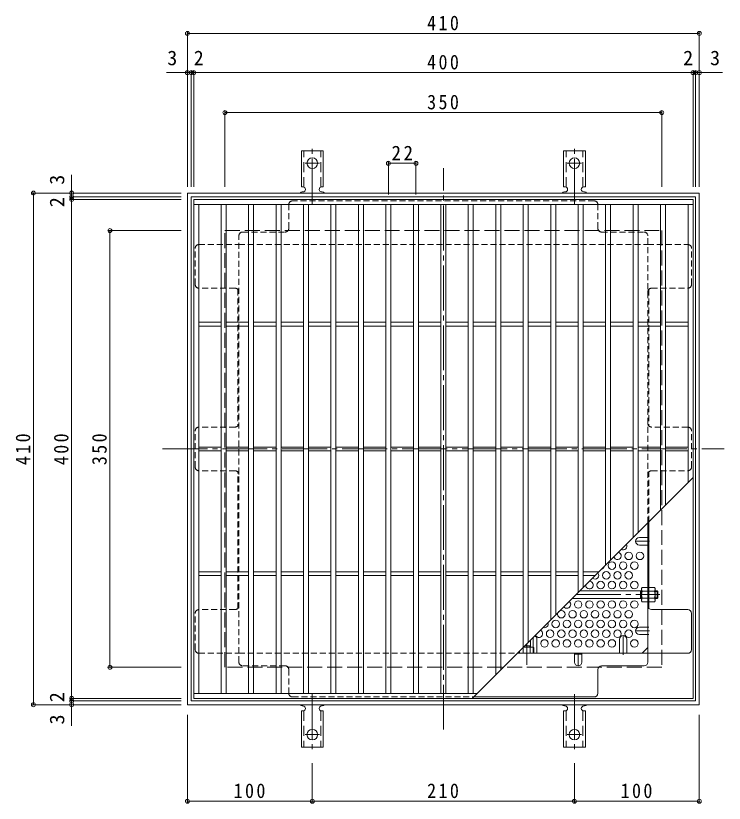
# Model space of a CAD drawing. Units: millimetres at full size, sheet at 1:4; details may follow other scales. Extents: x -764 to 1063, y -779 to 732.
# Drawn here: x -752 to -184, y 76 to 707 of the extents above; entities that cross this region are included whole.
import ezdxf
from ezdxf.enums import TextEntityAlignment as Align

# ---------------------------------------------------------------- set-up
doc = ezdxf.new("R2010")
doc.units = ezdxf.units.MM
doc.header["$LTSCALE"] = 4
doc.header["$PDMODE"] = 32
doc.header["$PDSIZE"] = 3.2
for name, pattern in [('CHAIN1', [8, 5, -1, 1, -1]), ('CHAIN2', [12, 9, -1, 1, -1]), ('DASHED1', [1.8, 1.2, -0.6]), ('DASHED2', [3, 2, -1]), ('DASHED3', [4, 3, -1])]:
    doc.linetypes.add(name, pattern=pattern)
for name, color, linetype, lineweight in [('A-1_躯体', 3, 'Continuous', 9), ('A-2_仕上', 3, 'Continuous', 9), ('A-4_その他', 7, 'Continuous', 9), ('A-6_寸法', 2, 'Continuous', 9), ('A-7_ハッチ', 2, 'Continuous', 9), ('A-8_記号', 2, 'Continuous', 9), ('A-9_ｸｳﾁｮｳｷ', 2, 'Continuous', 9), ('A-A_ﾊｯﾁ-ﾜｸ', 3, 'Continuous', 9)]:
    doc.layers.add(name, color=color, linetype=linetype, lineweight=lineweight)
doc.styles.add('ＭＳ ゴシック', font='')
doc.styles.get('ＭＳ ゴシック').set_extended_font_data('MS Gothic')

msp = doc.modelspace()

# ---------------------------------------------------------------- linework, layer by layer
at = {"layer": 'A-1_躯体'}
for p, q in [((-250.22, 240.045), (-305.824, 240.045)), ((-250.22, 246.045), (-299.824, 246.045)), ((-251.22, 240.045), (-251.22, 246.045)), ((-251.22, 245.545), (-250.22, 245.545)), ((-251.22, 240.545), (-250.22, 240.545)), ((-237.72, 246.045), (-239.42, 246.045)), ((-239.42, 245.545), (-237.22, 245.545)), ((-239.42, 240.545), (-237.22, 240.545)), ((-237.72, 240.045), (-239.42, 240.045)), ((-237.72, 240.045), (-237.72, 246.045)), ((-237.72, 246.045), (-237.22, 245.545)), ((-237.72, 240.045), (-237.22, 240.545)), ((-237.22, 240.545), (-237.22, 245.545)), ((-343.824, 202.045), (-339.22, 202.045)), ((-339.72, 202.045), (-339.72, 201.045)), ((-339.22, 206.649), (-339.22, 201.045))]:
    msp.add_line(p, q, dxfattribs=at)
at = {"layer": 'A-1_躯体', "linetype": 'CHAIN2'}
for p, q in [((-302.824, 243.045), (-235.743, 243.045)), ((-342.22, 203.649), (-342.22, 186.813))]:
    msp.add_line(p, q, dxfattribs=at)
at = {"layer": 'A-1_躯体', "color": 2}
for points in [[(-614.02, 154.849), (-614.02, 564.849), (-204.02, 564.849), (-204.02, 154.849)], [(-611.021, 157.849), (-611.021, 561.849), (-207.02, 561.849), (-207.02, 157.849)]]:
    msp.add_lwpolyline(points, close=True, dxfattribs=at)
at = {"layer": 'A-1_躯体', "color": 2, "linetype": 'DASHED3'}
msp.add_lwpolyline([(-584.02, 184.849), (-584.02, 534.849), (-234.02, 534.849), (-234.02, 184.849)], close=True, dxfattribs=at)
at = {"layer": 'A-2_仕上'}
for p, q in [((-609.02, 555.849), (-209.02, 555.849)), ((-605.02, 163.849), (-605.02, 555.849)), ((-587.02, 163.849), (-587.02, 555.849)), ((-583.02, 163.849), (-583.02, 555.849)), ((-565.02, 163.849), (-565.02, 555.849)), ((-561.02, 163.849), (-561.02, 555.849)), ((-543.02, 163.849), (-543.02, 555.849)), ((-539.02, 163.849), (-539.02, 555.849)), ((-521.02, 163.849), (-521.02, 555.849)), ((-517.02, 163.849), (-517.02, 555.849)), ((-499.02, 163.849), (-499.02, 555.849)), ((-495.02, 163.849), (-495.02, 555.849)), ((-477.02, 163.849), (-477.02, 555.849)), ((-473.02, 163.849), (-473.02, 555.849)), ((-455.02, 163.849), (-455.02, 555.849)), ((-451.02, 163.849), (-451.02, 555.849)), ((-433.02, 163.849), (-433.02, 555.849)), ((-429.02, 163.849), (-429.02, 555.849)), ((-411.02, 163.849), (-411.02, 555.849)), ((-407.02, 163.849), (-407.02, 555.849)), ((-389.02, 163.849), (-389.02, 555.849)), ((-385.02, 163.849), (-385.02, 555.849)), ((-367.02, 178.849), (-367.02, 555.849)), ((-363.02, 182.849), (-363.02, 555.849)), ((-345.02, 200.849), (-345.02, 555.849)), ((-341.02, 204.849), (-341.02, 555.849)), ((-323.02, 222.849), (-323.02, 555.849)), ((-319.02, 226.849), (-319.02, 555.849)), ((-301.02, 244.849), (-301.02, 555.849)), ((-297.02, 248.849), (-297.02, 555.849)), ((-279.02, 266.849), (-279.02, 555.849)), ((-275.02, 270.849), (-275.02, 555.849)), ((-257.02, 288.849), (-257.02, 555.849)), ((-253.02, 292.849), (-253.02, 555.849)), ((-235.02, 310.849), (-235.02, 555.849)), ((-231.02, 314.849), (-231.02, 555.849)), ((-213.02, 555.849), (-213.02, 332.849)), ((-605.02, 461.349), (-587.02, 461.349)), ((-583.02, 461.349), (-565.02, 461.349)), ((-561.02, 461.349), (-543.02, 461.349)), ((-539.02, 461.349), (-521.02, 461.349)), ((-517.02, 461.349), (-499.02, 461.349)), ((-495.02, 461.349), (-477.02, 461.349)), ((-473.02, 461.349), (-455.02, 461.349)), ((-451.02, 461.349), (-433.02, 461.349)), ((-429.02, 461.349), (-411.02, 461.349)), ((-407.02, 461.349), (-389.02, 461.349)), ((-385.02, 461.349), (-367.02, 461.349)), ((-363.02, 461.349), (-345.02, 461.349)), ((-341.02, 461.349), (-323.02, 461.349)), ((-319.02, 461.349), (-301.02, 461.349)), ((-297.02, 461.349), (-279.02, 461.349)), ((-275.02, 461.349), (-257.02, 461.349)), ((-253.02, 461.349), (-235.02, 461.349)), ((-231.02, 461.349), (-213.02, 461.349)), ((-605.02, 458.349), (-587.02, 458.349)), ((-583.02, 458.349), (-565.02, 458.349)), ((-561.02, 458.349), (-543.02, 458.349)), ((-539.02, 458.349), (-521.02, 458.349)), ((-517.02, 458.349), (-499.02, 458.349)), ((-495.02, 458.349), (-477.02, 458.349)), ((-473.02, 458.349), (-455.02, 458.349)), ((-451.02, 458.349), (-433.02, 458.349)), ((-429.02, 458.349), (-411.02, 458.349)), ((-407.02, 458.349), (-389.02, 458.349)), ((-385.02, 458.349), (-367.02, 458.349)), ((-363.02, 458.349), (-345.02, 458.349)), ((-341.02, 458.349), (-323.02, 458.349)), ((-319.02, 458.349), (-301.02, 458.349)), ((-297.02, 458.349), (-279.02, 458.349)), ((-275.02, 458.349), (-257.02, 458.349)), ((-253.02, 458.349), (-235.02, 458.349)), ((-231.02, 458.349), (-213.02, 458.349)), ((-605.02, 361.349), (-587.02, 361.349)), ((-583.02, 361.349), (-565.02, 361.349)), ((-561.02, 361.349), (-543.02, 361.349)), ((-539.02, 361.349), (-521.02, 361.349)), ((-517.02, 361.349), (-499.02, 361.349)), ((-495.02, 361.349), (-477.02, 361.349)), ((-473.02, 361.349), (-455.02, 361.349)), ((-451.02, 361.349), (-433.02, 361.349)), ((-429.02, 361.349), (-411.02, 361.349)), ((-407.02, 361.349), (-389.02, 361.349)), ((-385.02, 361.349), (-367.02, 361.349)), ((-363.02, 361.349), (-345.02, 361.349)), ((-341.02, 361.349), (-323.02, 361.349)), ((-319.02, 361.349), (-301.02, 361.349)), ((-297.02, 361.349), (-279.02, 361.349)), ((-275.02, 361.349), (-257.02, 361.349)), ((-253.02, 361.349), (-235.02, 361.349)), ((-231.02, 361.349), (-213.02, 361.349)), ((-605.02, 358.349), (-587.02, 358.349)), ((-583.02, 358.349), (-565.02, 358.349)), ((-561.02, 358.349), (-543.02, 358.349)), ((-539.02, 358.349), (-521.02, 358.349)), ((-517.02, 358.349), (-499.02, 358.349)), ((-495.02, 358.349), (-477.02, 358.349)), ((-473.02, 358.349), (-455.02, 358.349)), ((-451.02, 358.349), (-433.02, 358.349)), ((-429.02, 358.349), (-411.02, 358.349)), ((-407.02, 358.349), (-389.02, 358.349)), ((-385.02, 358.349), (-367.02, 358.349)), ((-363.02, 358.349), (-345.02, 358.349)), ((-341.02, 358.349), (-323.02, 358.349)), ((-319.02, 358.349), (-301.02, 358.349)), ((-297.02, 358.349), (-279.02, 358.349)), ((-275.02, 358.349), (-257.02, 358.349)), ((-253.02, 358.349), (-235.02, 358.349)), ((-231.02, 358.349), (-213.02, 358.349)), ((-209.02, 336.849), (-386.02, 159.849)), ((-605.02, 261.349), (-587.02, 261.349)), ((-583.02, 261.349), (-565.02, 261.349)), ((-561.02, 261.349), (-543.02, 261.349)), ((-539.02, 261.349), (-521.02, 261.349)), ((-517.02, 261.349), (-499.02, 261.349)), ((-495.02, 261.349), (-477.02, 261.349)), ((-473.02, 261.349), (-455.02, 261.349)), ((-451.02, 261.349), (-433.02, 261.349)), ((-429.02, 261.349), (-411.02, 261.349)), ((-407.02, 261.349), (-389.02, 261.349)), ((-385.02, 261.349), (-367.02, 261.349)), ((-363.02, 261.349), (-345.02, 261.349)), ((-341.02, 261.349), (-323.02, 261.349)), ((-319.02, 261.349), (-301.02, 261.349)), ((-297.02, 261.349), (-284.52, 261.349)), ((-605.02, 258.349), (-587.02, 258.349)), ((-583.02, 258.349), (-565.02, 258.349)), ((-561.02, 258.349), (-543.02, 258.349)), ((-539.02, 258.349), (-521.02, 258.349)), ((-517.02, 258.349), (-499.02, 258.349)), ((-495.02, 258.349), (-477.02, 258.349)), ((-473.02, 258.349), (-455.02, 258.349)), ((-451.02, 258.349), (-433.02, 258.349)), ((-429.02, 258.349), (-411.02, 258.349)), ((-407.02, 258.349), (-389.02, 258.349)), ((-385.02, 258.349), (-367.02, 258.349)), ((-363.02, 258.349), (-345.02, 258.349)), ((-341.02, 258.349), (-323.02, 258.349)), ((-319.02, 258.349), (-301.02, 258.349)), ((-297.02, 258.349), (-287.521, 258.349)), ((-609.02, 163.849), (-382.02, 163.849))]:
    msp.add_line(p, q, dxfattribs=at)
msp.add_lwpolyline([(-609.02, 159.849), (-609.02, 559.849), (-209.02, 559.849), (-209.02, 159.849)], close=True, dxfattribs=at)
at = {"layer": 'A-4_その他'}
for p, q in [((-614.02, 694.012), (-614.02, 569.849)), ((-614.02, 692.812), (-204.02, 692.812)), ((-204.02, 694.012), (-204.02, 569.849)), ((-630.7, 661.424), (-611.021, 661.424)), ((-611.021, 662.624), (-611.021, 569.849)), ((-611.021, 661.424), (-609.02, 661.424)), ((-609.02, 662.624), (-609.02, 569.849)), ((-609.02, 661.424), (-209.02, 661.424)), ((-209.02, 662.624), (-209.02, 569.849)), ((-209.02, 661.424), (-207.02, 661.424)), ((-207.02, 662.624), (-207.02, 569.849)), ((-207.02, 661.424), (-185.503, 661.424)), ((-584.02, 630.627), (-584.02, 569.849)), ((-584.02, 629.427), (-234.02, 629.427)), ((-234.02, 630.627), (-234.02, 569.849)), ((-453.02, 589.955), (-453.02, 563.849)), ((-453.02, 588.755), (-431.02, 588.755)), ((-431.02, 589.955), (-431.02, 563.849)), ((-706.756, 579.613), (-706.756, 561.849)), ((-738.561, 564.849), (-619.021, 564.849)), ((-737.361, 564.849), (-737.361, 154.849)), ((-707.956, 561.849), (-619.021, 561.849)), ((-706.756, 561.849), (-706.756, 559.849)), ((-707.956, 559.849), (-619.021, 559.849)), ((-706.756, 559.849), (-706.756, 159.849)), ((-677.351, 534.849), (-619.021, 534.849)), ((-676.151, 534.849), (-676.151, 184.849)), ((-677.351, 184.849), (-619.021, 184.849)), ((-707.956, 159.849), (-619.021, 159.849)), ((-707.956, 157.849), (-619.021, 157.849)), ((-706.756, 159.849), (-706.756, 157.849)), ((-706.756, 157.849), (-706.756, 137.841)), ((-738.561, 154.849), (-619.021, 154.849)), ((-614.02, 76.272), (-614.02, 146.849)), ((-204.02, 76.272), (-204.02, 146.849)), ((-514.02, 76.272), (-514.02, 107.917)), ((-304.02, 76.272), (-304.02, 107.917)), ((-614.02, 77.472), (-514.02, 77.472)), ((-514.02, 77.472), (-304.02, 77.472)), ((-304.02, 77.472), (-204.02, 77.472))]:
    msp.add_line(p, q, dxfattribs=at)
for p in [(-614.02, 692.812), (-204.02, 692.812), (-614.02, 661.424), (-611.021, 661.424), (-609.02, 661.424), (-209.02, 661.424), (-207.02, 661.424), (-204.02, 661.424), (-584.02, 629.427), (-234.02, 629.427), (-453.02, 588.755), (-431.02, 588.755), (-737.361, 564.849), (-706.756, 564.849), (-706.756, 561.849), (-706.756, 559.849), (-676.151, 534.849), (-676.151, 184.849), (-706.756, 159.849), (-706.756, 157.849), (-737.361, 154.849), (-706.756, 154.849), (-614.02, 77.472), (-514.02, 77.472), (-304.02, 77.472), (-204.02, 77.472)]:
    msp.add_point(p, dxfattribs=at)
at = {"layer": 'A-6_寸法'}
for centre in [(-260.52, 274.112), (-251.52, 274.112), (-274.02, 266.318), (-265.02, 266.318), (-256.02, 266.318), (-278.52, 258.524), (-269.52, 258.524), (-260.52, 258.524), (-283.02, 250.73), (-274.02, 250.73), (-265.02, 250.73), (-256.02, 250.73), (-301.02, 235.141), (-292.02, 235.141), (-283.02, 235.141), (-274.02, 235.141), (-265.02, 235.141), (-256.02, 235.141), (-314.52, 227.347), (-305.52, 227.347), (-296.52, 227.347), (-287.52, 227.347), (-278.52, 227.347), (-269.52, 227.347), (-260.52, 227.347), (-319.02, 219.553), (-310.02, 219.553), (-301.02, 219.553), (-292.02, 219.553), (-283.02, 219.553), (-274.02, 219.553), (-265.02, 219.553), (-256.02, 219.553), (-323.52, 211.759), (-314.52, 211.759), (-305.52, 211.759), (-296.52, 211.759), (-287.52, 211.759), (-278.52, 211.759), (-269.52, 211.759), (-260.52, 211.759), (-328.02, 203.964), (-319.02, 203.964), (-310.02, 203.964), (-301.02, 203.964), (-292.02, 203.964), (-283.02, 203.964), (-274.02, 203.964), (-256.02, 203.964)]:
    msp.add_circle(centre, 3, dxfattribs=at)
for centre, start, end in [((-265.02, 281.907), 239.43443, 30.56557), ((-269.52, 274.112), 193.18453, 76.81547), ((-283.02, 266.318), 279.85302, 350.14698), ((-287.52, 258.524), 227.36245, 42.63755), ((-292.02, 250.73), 177.67281, 92.32719), ((-310.02, 235.141), 215.39643, 54.60357), ((-328.02, 219.553), 248.67673, 21.32327), ((-332.52, 211.759), 202.98302, 67.01698)]:
    msp.add_arc(centre, 3, start, end, dxfattribs=at)
at = {"layer": 'A-7_ハッチ', "linetype": 'CHAIN2'}
for p, q in [((-409.02, 134.849), (-409.02, 584.849)), ((-634.02, 359.849), (-184.02, 359.849))]:
    msp.add_line(p, q, dxfattribs=at)
at = {"layer": 'A-7_ハッチ', "linetype": 'DASHED1'}
for p, q in [((-532.819, 536.652), (-532.819, 555.652)), ((-288.221, 558.652), (-529.819, 558.652)), ((-285.221, 536.652), (-285.221, 555.652)), ((-572.82, 189.045), (-572.82, 530.652)), ((-569.82, 533.652), (-535.819, 533.652)), ((-282.221, 533.652), (-248.22, 533.652)), ((-245.22, 300.649), (-245.22, 530.652)), ((-607.824, 491.652), (-607.824, 520.652)), ((-604.824, 523.652), (-572.82, 523.652)), ((-572.82, 523.652), (-245.22, 523.652)), ((-245.22, 523.652), (-213.217, 523.652)), ((-210.217, 491.652), (-210.217, 520.652)), ((-575.82, 488.652), (-604.824, 488.652)), ((-573.62, 487.691), (-573.62, 378.31)), ((-244.42, 487.696), (-244.42, 378.31)), ((-242.22, 488.652), (-213.217, 488.652)), ((-607.824, 345.349), (-607.824, 374.349)), ((-575.82, 377.349), (-604.824, 377.349)), ((-213.217, 377.349), (-242.22, 377.349)), ((-210.217, 345.349), (-210.217, 374.349)), ((-575.82, 342.349), (-604.824, 342.349)), ((-573.62, 232.007), (-573.62, 341.388)), ((-244.42, 301.449), (-244.42, 341.388)), ((-242.22, 342.349), (-213.217, 342.349)), ((-245.22, 288.804), (-244.42, 288.804)), ((-245.22, 282.804), (-244.42, 282.804)), ((-244.42, 246.045), (-245.22, 246.045)), ((-244.42, 239.845), (-245.22, 239.845)), ((-607.824, 199.045), (-607.824, 228.046)), ((-575.82, 231.046), (-604.824, 231.046)), ((-245.22, 217.038), (-244.42, 217.038)), ((-245.22, 211.038), (-244.42, 211.038)), ((-604.824, 196.045), (-572.82, 196.045)), ((-572.82, 196.045), (-349.824, 196.045)), ((-535.819, 186.045), (-569.82, 186.045)), ((-532.819, 183.045), (-532.819, 164.045)), ((-529.819, 161.045), (-384.824, 161.045))]:
    msp.add_line(p, q, dxfattribs=at)
at = {"layer": 'A-7_ハッチ'}
for p, q in [((-245.22, 189.045), (-245.22, 300.649)), ((-244.42, 232.007), (-244.42, 301.449)), ((-213.217, 231.046), (-242.22, 231.046)), ((-210.217, 199.045), (-210.217, 228.046)), ((-349.824, 196.045), (-213.217, 196.045)), ((-249.832, 196.045), (-245.22, 200.658)), ((-298.02, 195.245), (-304.02, 195.245)), ((-285.221, 164.045), (-285.221, 183.045)), ((-282.221, 186.045), (-248.22, 186.045)), ((-384.824, 161.045), (-288.221, 161.045))]:
    msp.add_line(p, q, dxfattribs=at)
at = {"layer": 'A-7_ハッチ', "linetype": 'DASHED1'}
for centre, start, end in [((-529.819, 555.652), 90, 180), ((-288.221, 555.652), 0, 90), ((-535.819, 536.652), 270, 0), ((-282.221, 536.652), 180, 270), ((-569.82, 530.652), 90, 180), ((-248.22, 530.652), 0, 90), ((-604.824, 520.652), 90, 180), ((-213.217, 520.652), 0, 90), ((-604.824, 491.652), 180, 270), ((-575.82, 485.652), 0, 90), ((-242.22, 485.652), 90, 180), ((-213.217, 491.652), 270, 0), ((-575.82, 380.349), 270, 0), ((-242.22, 380.349), 180, 270), ((-604.824, 374.349), 90, 180), ((-213.217, 374.349), 0, 90), ((-604.824, 345.349), 180, 270), ((-575.82, 339.349), 0, 90), ((-242.22, 339.349), 90, 180), ((-213.217, 345.349), 270, 0), ((-575.82, 234.046), 270, 0), ((-604.824, 228.046), 90, 180), ((-604.824, 199.045), 180, 270), ((-569.82, 189.045), 180, 270), ((-535.819, 183.045), 0, 90), ((-529.819, 164.045), 180, 270)]:
    msp.add_arc(centre, 3, start, end, dxfattribs=at)
at = {"layer": 'A-7_ハッチ'}
for centre, start, end in [((-242.22, 234.046), 180, 270), ((-213.217, 228.046), 0, 90), ((-213.217, 199.045), 270, 0), ((-282.221, 183.045), 90, 180), ((-248.22, 189.045), 270, 0), ((-288.221, 164.045), 270, 0)]:
    msp.add_arc(centre, 3, start, end, dxfattribs=at)
at = {"layer": 'A-8_記号', "linetype": 'CHAIN1'}
for p, q in [((-244.02, 285.804), (-255.02, 285.804)), ((-337.02, 196.045), (-337.02, 208.849)), ((-265.02, 194.845), (-265.02, 210.195)), ((-244.02, 214.038), (-255.02, 214.038)), ((-301.02, 196.045), (-301.02, 186.045))]:
    msp.add_line(p, q, dxfattribs=at)
at = {"layer": 'A-8_記号'}
for p, q in [((-252.02, 288.804), (-245.22, 288.804)), ((-252.02, 282.804), (-245.22, 282.804)), ((-252.02, 217.038), (-245.22, 217.038)), ((-252.02, 211.038), (-245.22, 211.038)), ((-334.02, 207.195), (-334.02, 196.045)), ((-268.02, 207.195), (-268.02, 196.045)), ((-262.02, 207.195), (-262.02, 196.045)), ((-304.02, 189.045), (-304.02, 196.045)), ((-298.02, 189.045), (-298.02, 196.045))]:
    msp.add_line(p, q, dxfattribs=at)
for centre, start, end in [((-252.02, 285.804), 90, 270), ((-252.02, 214.038), 90, 270), ((-337.02, 207.195), 0, 67.93994), ((-265.02, 207.195), 0, 180), ((-301.02, 189.045), 180, 0)]:
    msp.add_arc(centre, 3, start, end, dxfattribs=at)
at = {"layer": 'A-9_ｸｳﾁｮｳｷ'}
for p, q in [((-250.22, 248.045), (-249.787, 248.796)), ((-250.22, 238.046), (-250.22, 248.045)), ((-245.22, 248.796), (-249.787, 248.796)), ((-245.22, 237.295), (-245.22, 248.796)), ((-244.42, 237.295), (-244.42, 248.796)), ((-244.42, 248.796), (-239.853, 248.796)), ((-239.42, 248.045), (-239.853, 248.796)), ((-239.42, 238.046), (-239.42, 248.045)), ((-249.787, 245.909), (-245.22, 245.909)), ((-249.787, 240.182), (-245.22, 240.182)), ((-239.853, 245.909), (-244.42, 245.909)), ((-239.853, 240.182), (-244.42, 240.182)), ((-250.22, 238.046), (-249.787, 237.295)), ((-245.22, 237.295), (-249.787, 237.295)), ((-244.42, 237.295), (-239.853, 237.295)), ((-239.42, 238.046), (-239.853, 237.295)), ((-347.97, 196.045), (-347.97, 197.899)), ((-345.083, 200.612), (-345.083, 196.045)), ((-344.824, 201.045), (-337.22, 201.045)), ((-339.357, 200.612), (-339.357, 196.045)), ((-337.22, 201.045), (-336.47, 200.612))]:
    msp.add_line(p, q, dxfattribs=at)
msp.add_lwpolyline([(-347.97, 196.045), (-336.47, 196.045), (-336.47, 200.612)], dxfattribs=at)
for centre, radius, start, end in [((-246.938, 247.151), 3.29, 149.99998, 176.07924), ((-247.485, 247.386), 2.735, 180.2103, 212.68507), ((-242.702, 247.151), 3.29, 3.92076, 30.00002), ((-242.155, 247.386), 2.735, 327.31493, 359.7897), ((-240.537, 243.045), 9.683, 162.79973, 197.20026), ((-247.485, 238.705), 2.735, 147.31491, 179.78969), ((-249.103, 243.045), 9.683, 342.79974, 17.20027), ((-242.155, 238.705), 2.735, 0.21031, 32.68509), ((-246.938, 238.94), 3.29, 183.92075, 210), ((-242.702, 238.94), 3.29, 330, 356.07925), ((-346.56, 198.311), 2.735, 57.31491, 59.95844), ((-342.22, 191.363), 9.683, 72.79973, 107.20026), ((-337.88, 198.311), 2.735, 90.2103, 122.68507), ((-338.115, 197.764), 3.29, 59.99998, 86.07924)]:
    msp.add_arc(centre, radius, start, end, dxfattribs=at)
at = {"layer": 'A-A_ﾊｯﾁ-ﾜｸ', "color": 7, "linetype": 'CHAIN2'}
for p, q in [((-514.02, 556.381), (-514.02, 603.781)), ((-304.02, 556.381), (-304.02, 603.781)), ((-519.796, 588.849), (-508.244, 588.849)), ((-309.796, 588.849), (-298.244, 588.849)), ((-514.02, 163.317), (-514.02, 115.917)), ((-304.02, 163.317), (-304.02, 115.917)), ((-519.796, 130.849), (-508.244, 130.849)), ((-309.796, 130.849), (-298.244, 130.849))]:
    msp.add_line(p, q, dxfattribs=at)
at = {"layer": 'A-A_ﾊｯﾁ-ﾜｸ'}
for p, q in [((-522.77, 569.849), (-522.77, 598.849)), ((-505.27, 598.849), (-522.77, 598.849)), ((-505.27, 569.849), (-505.27, 598.849)), ((-312.77, 569.849), (-312.77, 598.849)), ((-295.27, 598.849), (-312.77, 598.849)), ((-295.27, 569.849), (-295.27, 598.849)), ((-522.77, 569.849), (-521.52, 569.849)), ((-505.27, 569.849), (-506.52, 569.849)), ((-312.77, 569.849), (-311.52, 569.849)), ((-295.27, 569.849), (-296.52, 569.849)), ((-522.02, 565.849), (-521.52, 565.849)), ((-506.525, 565.849), (-506.012, 565.849)), ((-312.02, 565.849), (-311.52, 565.849)), ((-296.525, 565.849), (-296.012, 565.849)), ((-522.02, 153.849), (-521.52, 153.849)), ((-506.525, 153.849), (-506.012, 153.849)), ((-312.02, 153.849), (-311.52, 153.849)), ((-296.525, 153.849), (-296.012, 153.849)), ((-522.77, 149.849), (-521.52, 149.849)), ((-522.77, 149.849), (-522.77, 120.849)), ((-505.27, 149.849), (-506.52, 149.849)), ((-505.27, 149.849), (-505.27, 120.849)), ((-312.77, 149.849), (-311.52, 149.849)), ((-312.77, 149.849), (-312.77, 120.849)), ((-295.27, 149.849), (-296.52, 149.849)), ((-295.27, 149.849), (-295.27, 120.849)), ((-505.27, 120.849), (-522.77, 120.849)), ((-295.27, 120.849), (-312.77, 120.849))]:
    msp.add_line(p, q, dxfattribs=at)
at = {"layer": 'A-A_ﾊｯﾁ-ﾜｸ', "linetype": 'DASHED2'}
for p, q in [((-520.77, 569.703), (-520.77, 598.849)), ((-507.27, 569.703), (-507.27, 598.849)), ((-310.77, 569.703), (-310.77, 598.849)), ((-297.27, 569.703), (-297.27, 598.849)), ((-520.77, 149.995), (-520.77, 120.849)), ((-507.27, 149.995), (-507.27, 120.849)), ((-310.77, 149.995), (-310.77, 120.849)), ((-297.27, 149.995), (-297.27, 120.849))]:
    msp.add_line(p, q, dxfattribs=at)
at = {"layer": 'A-A_ﾊｯﾁ-ﾜｸ'}
for centre in [(-514.02, 588.849), (-304.02, 588.849), (-514.02, 130.849), (-304.02, 130.849)]:
    msp.add_circle(centre, 4.25, dxfattribs=at)
for centre, start, end in [((-521.52, 567.849), 270, 90), ((-506.52, 567.849), 90, 269.86671), ((-311.52, 567.849), 270, 90), ((-296.52, 567.849), 90, 269.86671), ((-522.02, 563.849), 90.27597, 150.00049), ((-506.02, 563.849), 29.99928, 89.75838), ((-312.02, 563.849), 90.27597, 150.00049), ((-296.02, 563.849), 29.99928, 89.75838), ((-522.02, 155.849), 209.99951, 269.72403), ((-521.52, 151.849), 270, 90), ((-506.52, 151.849), 90.13329, 270), ((-506.02, 155.849), 270.24162, 330.00072), ((-312.02, 155.849), 209.99951, 269.72403), ((-311.52, 151.849), 270, 90), ((-296.52, 151.849), 90.13329, 270), ((-296.02, 155.849), 270.24162, 330.00072)]:
    msp.add_arc(centre, 2, start, end, dxfattribs=at)

# ---------------------------------------------------------------- texts
at = {"layer": 'A-4_その他', "color": 2, "style": 'ＭＳ ゴシック'}
for s, p in [('3', (-630.15, 663.824)), ('2', (-608.978, 663.824)), ('2', (-216.883, 663.824)), ('3', (-195.365, 663.824))]:
    msp.add_text(s, height=11.73, dxfattribs=at).set_placement(p, align=Align.BOTTOM_LEFT)
for s, p in [('3', (-709.156, 571.574)), ('2', (-709.156, 553.613)), ('2', (-709.156, 156.889)), ('3', (-709.156, 139.034))]:
    msp.add_text(s, height=11.73, rotation=90, dxfattribs=at).set_placement(p, align=Align.BOTTOM_LEFT)
at = {"layer": 'A-4_その他', "color": 2, "char_height": 11.73, "attachment_point": 7, "style": 'ＭＳ ゴシック'}
for s, insert in [('\\T1.27;\\W0.9;410', (-422.02, 695.212)), ('\\T1.27;\\W0.9;400', (-422.02, 663.824)), ('\\T1.27;\\W0.9;350', (-422.02, 631.827)), ('\\T1.27;\\W0.95;22', (-450.52, 591.155)), ('\\T1.27;\\W0.9;100', (-577.02, 79.872)), ('\\T1.27;\\W0.9;210', (-422.02, 79.872)), ('\\T1.27;\\W0.9;100', (-267.02, 79.872))]:
    msp.add_mtext(s, dxfattribs=dict(at, insert=insert))
at = {"layer": 'A-4_その他', "color": 2, "char_height": 11.73, "attachment_point": 7, "rotation": 90, "style": 'ＭＳ ゴシック'}
for s, insert in [('\\T1.27;\\W0.9;410', (-739.761, 346.849)), ('\\T1.27;\\W0.9;400', (-709.156, 346.849)), ('\\T1.27;\\W0.9;350', (-678.551, 346.849))]:
    msp.add_mtext(s, dxfattribs=dict(at, insert=insert))

doc.saveas('drawing.dxf')
